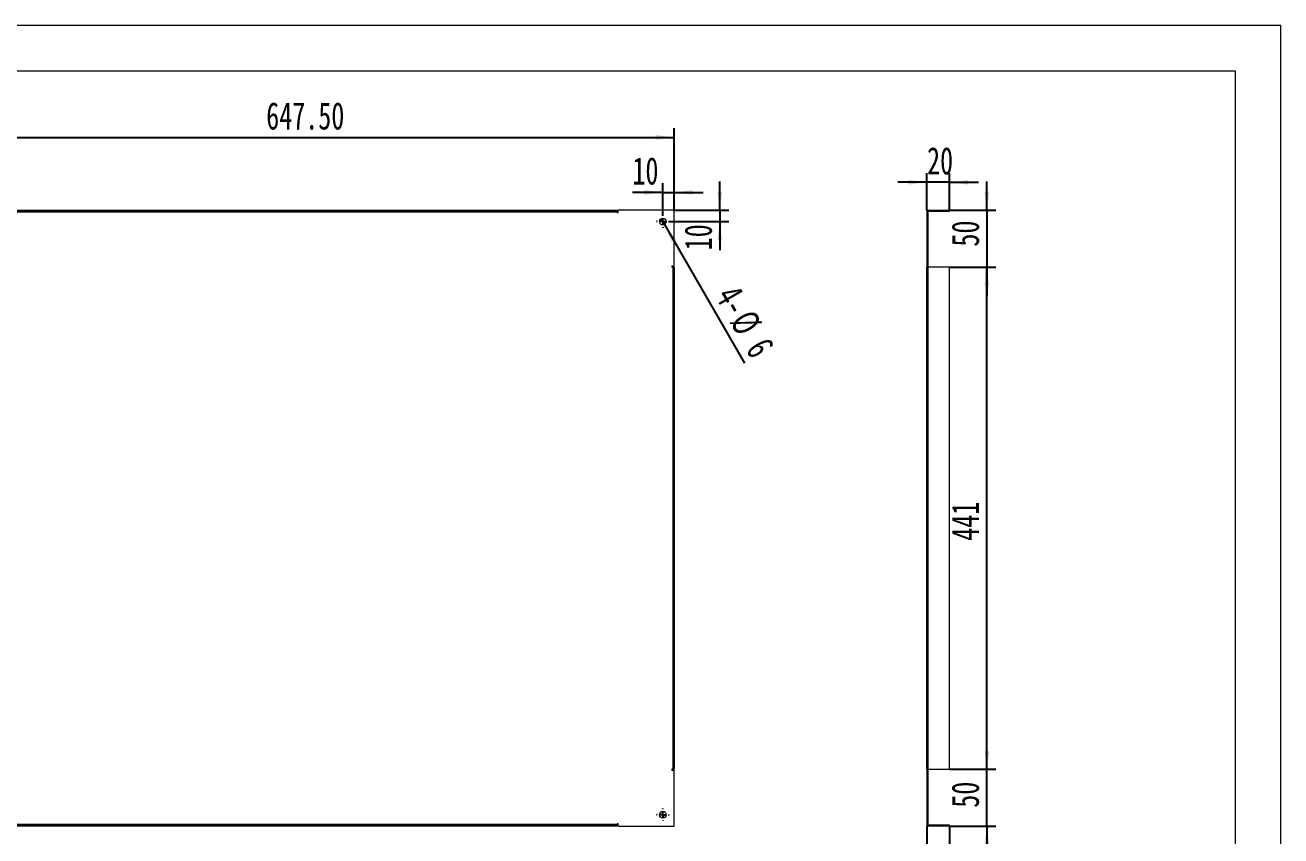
# Model space of a CAD drawing. Header units: millimetres. Extents: x 0 to 420, y 0 to 297.
# Drawn here: x 144.4 to 420.1, y 119.1 to 297.2 of the extents above; entities that cross this region are included whole.
import ezdxf

# ---------------------------------------------------------------- set-up
doc = ezdxf.new("R2010")
doc.units = ezdxf.units.MM
doc.layers.add('10', color=7, linetype='Continuous')
doc.layers.add('A-TITLEBLOCK', color=7, linetype='Continuous', lineweight=15)
doc.styles.add('SLDTEXTSTYLE1', font='TXT', dxfattribs={"width": 0.7})
doc.dimstyles.new('SLDDIMSTYLE0', dxfattribs={"dimtxt": 6, "dimasz": 4.08, "dimexe": 0, "dimexo": 0.0625, "dimgap": 1.5, "dimtad": 2, "dimlfac": 4, "dimrnd": 1e-09, "dimzin": 12, "dimdsep": 46, "dimtxsty": 'SLDTEXTSTYLE1', "dimsah": 1, "dimcen": 0.09, "dimadec": 0, "dimazin": 3, "dimtfac": 1, "dimtmove": 0, "dimatfit": 0, "dimfxl": 0, "dimfrac": 2, "dimtolj": 1, "dimtzin": 12, "dimarcsym": 0})
doc.dimstyles.new('SLDDIMSTYLE1', dxfattribs={"dimtxt": 6, "dimasz": 4.08, "dimexe": 0, "dimexo": 0.0625, "dimgap": 1.5, "dimtad": 2, "dimlfac": 4, "dimrnd": 1e-09, "dimzin": 12, "dimdsep": 46, "dimtxsty": 'SLDTEXTSTYLE1', "dimblk1": 'NONE', "dimsah": 1, "dimcen": 0, "dimadec": 0, "dimazin": 3, "dimtfac": 1, "dimtmove": 0, "dimatfit": 3, "dimldrblk": 'NONE', "dimfxl": 0, "dimfrac": 2, "dimtolj": 1, "dimtzin": 12, "dimarcsym": 0})
doc.dimstyles.new('SLDDIMSTYLE2', dxfattribs={"dimtxt": 6, "dimasz": 4.08, "dimexe": 0, "dimexo": 0.0625, "dimgap": 1.5, "dimtad": 2, "dimlfac": 4, "dimrnd": 1e-09, "dimzin": 12, "dimdsep": 46, "dimtxsty": 'SLDTEXTSTYLE1', "dimsah": 1, "dimcen": 0.09, "dimadec": 0, "dimazin": 3, "dimtfac": 1, "dimtofl": 0, "dimtmove": 0, "dimatfit": 3, "dimfxl": 0, "dimfrac": 2, "dimtolj": 1, "dimtzin": 12, "dimarcsym": 0})
doc.dimstyles.new('SLDDIMSTYLE3', dxfattribs={"dimtxt": 6, "dimasz": 4.08, "dimexe": 0, "dimexo": 0.0625, "dimgap": 1.5, "dimtad": 2, "dimlfac": 4, "dimrnd": 1e-09, "dimzin": 4, "dimdsep": 46, "dimtxsty": 'SLDTEXTSTYLE1', "dimsah": 1, "dimcen": 0.09, "dimadec": 0, "dimazin": 1, "dimtfac": 1, "dimtofl": 0, "dimtmove": 0, "dimatfit": 3, "dimfxl": 0, "dimfrac": 2, "dimtolj": 1, "dimtzin": 12, "dimarcsym": 0})

# ---------------------------------------------------------------- blocks, each defined once
blk = doc.blocks.new('_D')
at = {"layer": '10'}
for p, q in [((284.394627228495, 255.4261211671831), (284.394627228495, 262.4722414071072)), ((286.894627228495, 256.5511211671831), (286.894627228495, 262.4722414071072)), ((284.394627228495, 260.4722414071072), (277.7156513638043, 260.4722414071072)), ((284.394627228495, 260.4722414071072), (286.894627228495, 260.4722414071072)), ((286.894627228495, 260.4722414071072), (293.2446272284951, 260.4722414071072))]:
    blk.add_line(p, q, dxfattribs=at)
for points in [[(284.394627228495, 260.4722414071072), (280.314627228495, 260.9802414071072), (280.314627228495, 259.9642414071072)], [(286.894627228495, 260.4722414071072), (290.974627228495, 259.9642414071072), (290.974627228495, 260.9802414071072)]]:
    blk.add_solid(points, dxfattribs=at)
at = {"layer": '10', "insert": (277.7156513638043, 268.2066479621543), "char_height": 6, "attachment_point": 1, "style": 'SLDTEXTSTYLE1'}
blk.add_mtext('10', dxfattribs=at)
blk = doc.blocks.new('_D_1')
at = {"layer": '10'}
for p, q in [((296.894627228495, 256.5511211671831), (296.894627228495, 262.9011211671831)), ((286.894627228495, 256.5511211671831), (298.894627228495, 256.5511211671831)), ((296.894627228495, 256.5511211671831), (296.894627228495, 254.051121167183)), ((285.769627228495, 254.051121167183), (298.894627228495, 254.051121167183)), ((296.894627228495, 254.051121167183), (296.894627228495, 247.7587986659944))]:
    blk.add_line(p, q, dxfattribs=at)
for points in [[(296.894627228495, 256.5511211671831), (297.402627228495, 260.631121167183), (296.3866272284951, 260.631121167183)], [(296.894627228495, 254.051121167183), (296.3866272284951, 249.971121167183), (297.402627228495, 249.971121167183)]]:
    blk.add_solid(points, dxfattribs=at)
at = {"layer": '10', "insert": (289.1602206734481, 247.7587986659944), "char_height": 6, "attachment_point": 1, "rotation": 90.00000000000041, "style": 'SLDTEXTSTYLE1'}
blk.add_mtext('10', dxfattribs=at)
blk = doc.blocks.new('_D_2')
at = {"layer": '10'}
for q in [(284.0196272284949, 254.7006402200214), (302.3427768422056, 222.9640141343896)]:
    blk.add_line((284.769627228495, 253.4016021143447), q, dxfattribs=at)
blk.add_solid([(284.769627228495, 253.4016021143447), (286.3696863233725, 249.6142184669042), (287.2495681336176, 250.1222184669043)], dxfattribs=at)
at = {"layer": '10', "char_height": 6, "attachment_point": 1, "rotation": 299.9999999999998, "style": 'SLDTEXTSTYLE1'}
for s, insert in [('4-', (300.986510218364, 240.6701349480675)), ('%%c', (304.1748275367424, 235.1978072770476)), ('6', (307.6800522219955, 229.0765801151811))]:
    blk.add_mtext(s, dxfattribs=dict(at, insert=insert))
blk = doc.blocks.new('_NONE')
blk = doc.blocks.new('_D_6')
at = {"layer": '10'}
for p, q in [((125.019627228495, 256.5511211671831), (125.019627228495, 274.5511211671831)), ((286.894627228495, 256.5511211671831), (286.894627228495, 274.5511211671831)), ((125.019627228495, 272.5511211671831), (286.894627228495, 272.5511211671831))]:
    blk.add_line(p, q, dxfattribs=at)
for points in [[(125.019627228495, 272.5511211671831), (129.099627228495, 272.0431211671831), (129.099627228495, 273.059121167183)], [(286.894627228495, 272.5511211671831), (282.8146272284951, 273.059121167183), (282.8146272284951, 272.0431211671831)]]:
    blk.add_solid(points, dxfattribs=at)
at = {"layer": '10', "insert": (197.3276196431746, 280.2855277222301), "char_height": 6, "attachment_point": 1, "style": 'SLDTEXTSTYLE1'}
blk.add_mtext('647.50', dxfattribs=at)
blk = doc.blocks.new('SW_CENTERMARKSYMBOL_0')
at = {"layer": '10', "color": 0}
for p, q in [((-1.250000000000029, 0), (-1.375000000000015, 0)), ((0, 0), (-0.6250000000000422, 0)), ((0, 1.250000000000029), (0, 1.375000000000015)), ((0, 0), (0, 0.6250000000000422)), ((0, 0), (0, -0.6249999999999867)), ((0, 0), (0.6249999999999867, 0)), ((1.249999999999973, 0), (1.37499999999996, 0)), ((0, -1.249999999999973), (0, -1.37499999999996))]:
    blk.add_line(p, q, dxfattribs=at)
blk = doc.blocks.new('SW_CENTERMARKSYMBOL_3')
at = {"layer": '10', "color": 0}
for p, q in [((-1.250000000000029, 0), (-1.375000000000015, 0)), ((0, 0), (-0.6250000000000422, 0)), ((0, 1.249999999999987), (0, 1.375000000000001)), ((0, 0), (0, 0.6250000000000006)), ((0, 0), (0, -0.6250000000000006)), ((0, 0), (0.6249999999999867, 0)), ((1.249999999999973, 0), (1.37499999999996, 0)), ((0, -1.250000000000001), (0, -1.375000000000001))]:
    blk.add_line(p, q, dxfattribs=at)
blk = doc.blocks.new('SW_CENTERMARKSYMBOL_4')
at = {"layer": '10', "color": 0}
for p, q in [((-1.250000000000029, 0), (-1.375000000000015, 0)), ((0, 0), (-0.6250000000000422, 0)), ((0, 1.250000000000029), (0, 1.375000000000015)), ((0, 0), (0, 0.6250000000000422)), ((0, 0), (0, -0.6249999999999867)), ((0, 0), (0.6249999999999867, 0)), ((1.249999999999973, 0), (1.37499999999996, 0)), ((0, -1.249999999999973), (0, -1.37499999999996))]:
    blk.add_line(p, q, dxfattribs=at)
blk = doc.blocks.new('SW_CENTERMARKSYMBOL_7')
at = {"layer": '10', "color": 0}
for p, q in [((-1.250000000000029, 0), (-1.375000000000015, 0)), ((0, 0), (-0.6250000000000422, 0)), ((0, 1.249999999999987), (0, 1.375000000000001)), ((0, 0), (0, 0.6250000000000006)), ((0, 0), (0, -0.6250000000000006)), ((0, 0), (0.6249999999999867, 0)), ((1.249999999999973, 0), (1.37499999999996, 0)), ((0, -1.250000000000001), (0, -1.375000000000001))]:
    blk.add_line(p, q, dxfattribs=at)
blk = doc.blocks.new('_D_7')
at = {"layer": '10'}
for p, q in [((342.3430879676164, 256.5511211671831), (342.3430879676164, 264.6904750109993)), ((347.3430879676163, 256.5511211671831), (347.3430879676163, 264.6904750109993)), ((342.3430879676164, 262.6904750109993), (335.9930879676164, 262.6904750109993)), ((347.3430879676163, 262.6904750109993), (342.3430879676164, 262.6904750109993)), ((347.3430879676163, 262.6904750109993), (353.6930879676163, 262.6904750109993))]:
    blk.add_line(p, q, dxfattribs=at)
for points in [[(342.3430879676164, 262.6904750109993), (338.2630879676165, 263.1984750109993), (338.2630879676165, 262.1824750109993)], [(347.3430879676163, 262.6904750109993), (351.4230879676163, 262.1824750109993), (351.4230879676163, 263.1984750109993)]]:
    blk.add_solid(points, dxfattribs=at)
at = {"layer": '10', "insert": (342.4041183874912, 270.4248815660464), "char_height": 6, "attachment_point": 1, "style": 'SLDTEXTSTYLE1'}
blk.add_mtext('20', dxfattribs=at)
blk = doc.blocks.new('_D_8')
at = {"layer": '10'}
for p, q in [((355.5284219448375, 256.5511211671831), (355.5284219448375, 262.9011211671831)), ((347.3430879676163, 256.5511211671831), (357.5284219448375, 256.5511211671831)), ((355.5284219448375, 256.5511211671831), (355.5284219448375, 244.051121167183)), ((347.3430879676164, 244.051121167183), (357.5284219448375, 244.051121167183)), ((355.5284219448375, 244.051121167183), (355.5284219448375, 237.701121167183))]:
    blk.add_line(p, q, dxfattribs=at)
for points in [[(355.5284219448375, 256.5511211671831), (356.0364219448375, 260.631121167183), (355.0204219448375, 260.631121167183)], [(355.5284219448375, 244.051121167183), (355.0204219448375, 239.971121167183), (356.0364219448375, 239.971121167183)]]:
    blk.add_solid(points, dxfattribs=at)
at = {"layer": '10', "insert": (347.7940153897905, 248.5774229521196), "char_height": 6, "attachment_point": 1, "rotation": 90.00000000000041, "style": 'SLDTEXTSTYLE1'}
blk.add_mtext('50', dxfattribs=at)
blk = doc.blocks.new('_D_9')
at = {"layer": '10'}
for p, q in [((355.5284219448375, 133.801121167183), (355.5284219448375, 140.151121167183)), ((347.3430879676164, 133.801121167183), (357.5284219448375, 133.801121167183)), ((355.5284219448375, 121.301121167183), (355.5284219448375, 133.801121167183)), ((347.3430879676163, 121.301121167183), (357.5284219448375, 121.301121167183)), ((355.5284219448375, 121.301121167183), (355.5284219448375, 114.951121167183))]:
    blk.add_line(p, q, dxfattribs=at)
for points in [[(355.5284219448375, 133.801121167183), (356.0364219448375, 137.881121167183), (355.0204219448375, 137.881121167183)], [(355.5284219448375, 121.301121167183), (355.0204219448375, 117.221121167183), (356.0364219448375, 117.221121167183)]]:
    blk.add_solid(points, dxfattribs=at)
at = {"layer": '10', "insert": (347.7940153897904, 125.3369384786304), "char_height": 6, "attachment_point": 1, "rotation": 90, "style": 'SLDTEXTSTYLE1'}
blk.add_mtext('50', dxfattribs=at)
blk = doc.blocks.new('_D_10')
at = {"layer": '10'}
for p, q in [((347.3430879676164, 244.051121167183), (357.5284219448375, 244.051121167183)), ((355.5284219448375, 133.801121167183), (355.5284219448375, 244.051121167183)), ((347.3430879676164, 133.801121167183), (357.5284219448375, 133.801121167183))]:
    blk.add_line(p, q, dxfattribs=at)
for points in [[(355.5284219448375, 244.051121167183), (355.0204219448375, 239.971121167183), (356.0364219448375, 239.971121167183)], [(355.5284219448375, 133.801121167183), (356.0364219448375, 137.881121167183), (355.0204219448375, 137.881121167183)]]:
    blk.add_solid(points, dxfattribs=at)
at = {"layer": '10', "insert": (347.7940153897904, 183.9574774338786), "char_height": 6, "attachment_point": 1, "rotation": 90, "style": 'SLDTEXTSTYLE1'}
blk.add_mtext('441', dxfattribs=at)
blk = doc.blocks.new('_D_11')
at = {"layer": '10'}
for p, q in [((342.3430879676164, 121.301121167183), (342.3430879676164, 107.1474874092203)), ((347.3430879676163, 121.301121167183), (347.3430879676163, 107.1474874092203)), ((342.3430879676164, 109.1474874092203), (335.9930879676164, 109.1474874092203)), ((342.3430879676164, 109.1474874092203), (347.3430879676163, 109.1474874092203)), ((347.3430879676163, 109.1474874092203), (353.6930879676163, 109.1474874092203))]:
    blk.add_line(p, q, dxfattribs=at)
for points in [[(342.3430879676164, 109.1474874092203), (338.2630879676165, 109.6554874092203), (338.2630879676165, 108.6394874092204)], [(347.3430879676163, 109.1474874092203), (351.4230879676163, 108.6394874092204), (351.4230879676163, 109.6554874092203)]]:
    blk.add_solid(points, dxfattribs=at)
at = {"layer": '10', "insert": (342.1957338044936, 116.8818939642675), "char_height": 6, "attachment_point": 1, "style": 'SLDTEXTSTYLE1'}
blk.add_mtext('20', dxfattribs=at)

msp = doc.modelspace()

# ---------------------------------------------------------------- linework, layer by layer
at = {"color": 7, "linetype": 'Continuous', "lineweight": 15}
for p, q in [((137.5196254403557, 256.5511222400667), (151.269627228495, 256.5511222400667)), ((151.269627228495, 256.5511222400667), (151.269627228495, 256.3511188545228)), ((151.269627228495, 256.5511222400667), (174.9039566667045, 256.5511222400667)), ((174.9039566667045, 256.3511188545228), (174.9039566667045, 256.5511222400667)), ((196.153956890222, 256.5261180915834), (174.9039566667045, 256.5261180915834)), ((196.153956890222, 256.5511222400667), (196.153956890222, 256.3511188545228)), ((196.153956890222, 256.5511222400667), (260.644627228495, 256.5511222400667)), ((260.644627228495, 256.5511222400667), (260.644627228495, 256.3511188545228)), ((260.644627228495, 256.5511222400667), (274.3946290166344, 256.5511222400667)), ((274.3946290166344, 256.5511222400667), (274.3946290166344, 256.3511188545228)), ((274.5946249515976, 256.026124528885), (274.5946249515976, 256.5511222400667)), ((286.894624546286, 256.5511222400667), (274.5946249515976, 256.5511222400667)), ((286.894624546286, 244.2511226453782), (286.894624546286, 256.5511222400667)), ((342.3430879726686, 256.5511222400667), (342.5430879676161, 256.5511222400667)), ((342.3430879726686, 256.5511222400667), (342.3430879726686, 244.2511226453782)), ((342.5430879676161, 256.5511222400667), (342.5430879676161, 244.2511226453782)), ((342.6680879735533, 256.3511188545228), (342.6680879735533, 256.5511222400667)), ((342.6680879735533, 256.5511222400667), (343.593087930177, 256.5511222400667)), ((343.593087930177, 256.5511222400667), (343.593087930177, 256.3511188545228)), ((343.593087930177, 256.5511222400667), (347.3430881956039, 256.5511222400667)), ((347.3430881956039, 256.5511222400667), (347.3430881956039, 256.3511188545228)), ((137.5196254403557, 256.3511188545228), (151.269627228495, 256.3511188545228)), ((137.5196254403557, 256.2261204638482), (274.3946290166344, 256.2261204638482)), ((151.269627228495, 256.3511188545228), (174.9039566667045, 256.3511188545228)), ((174.9039566667045, 256.3511188545228), (196.153956890222, 256.3511188545228)), ((196.153956890222, 256.3511188545228), (260.644627228495, 256.3511188545228)), ((260.644627228495, 256.3511188545228), (274.3946290166344, 256.3511188545228)), ((274.3946290166344, 256.2261204638482), (274.3946290166344, 256.3511188545228)), ((274.3946290166344, 256.2261204638482), (274.3946290166344, 256.026124528885)), ((274.3946290166344, 256.026124528885), (274.5946249515976, 256.026124528885)), ((342.6680879735533, 256.3511188545228), (343.593087930177, 256.3511188545228)), ((343.593087930177, 256.3511188545228), (347.3430881956039, 256.3511188545228)), ((286.894624546286, 244.2511226453782), (286.3696268351044, 244.2511226453782)), ((286.3696268351044, 244.2511226453782), (286.3696268351044, 244.0511229851247)), ((286.3696268351044, 244.0511229851247), (286.5696302206482, 244.0511229851247)), ((286.5696302206482, 244.0511229851247), (286.5696302206482, 133.8011193492414)), ((286.6946286113228, 244.0511229851247), (286.5696302206482, 244.0511229851247)), ((286.6946286113228, 244.0511229851247), (286.6946286113228, 133.8011193492414)), ((286.894624546286, 244.0511229851247), (286.6946286113228, 244.0511229851247)), ((286.894624546286, 244.0511229851247), (286.894624546286, 133.8011193492414)), ((342.5430879676161, 244.2511226453782), (342.3430879726686, 244.2511226453782)), ((342.3430879726686, 244.2511226453782), (342.3430879726686, 244.0511229851247)), ((342.3430879726686, 244.0511229851247), (342.6680879735533, 244.0511229851247)), ((342.3430879726686, 133.8011193492414), (342.3430879726686, 244.0511229851247)), ((342.5430879676161, 244.0511229851247), (342.5430879676161, 244.2511226453782)), ((342.6680879735533, 133.8011193492414), (342.6680879735533, 244.0511229851247)), ((347.3430881956039, 244.0511229851247), (342.6680879735533, 244.0511229851247)), ((347.3430881956039, 133.8011193492414), (347.3430881956039, 244.0511229851247)), ((286.5696302206482, 133.8011193492414), (286.3696268351044, 133.8011193492414)), ((286.3696268351044, 133.8011193492414), (286.3696268351044, 133.6011196889879)), ((286.3696268351044, 133.6011196889879), (286.894624546286, 133.6011196889879)), ((286.5696302206482, 133.8011193492414), (286.6946286113228, 133.8011193492414)), ((286.894624546286, 133.8011193492414), (286.6946286113228, 133.8011193492414)), ((286.894624546286, 121.3011200942994), (286.894624546286, 133.6011196889879)), ((342.6680879735533, 133.8011193492414), (342.3430879726686, 133.8011193492414)), ((342.3430879726686, 133.8011193492414), (342.3430879726686, 133.6011196889879)), ((342.5430879676161, 133.6011196889879), (342.3430879726686, 133.6011196889879)), ((342.3430879726686, 133.6011196889879), (342.3430879726686, 121.3011200942994)), ((342.5430879676161, 133.6011196889879), (342.5430879676161, 133.8011193492414)), ((342.5430879676161, 133.6011196889879), (342.5430879676161, 121.3011200942994)), ((342.6680879735533, 133.8011193492414), (347.3430881956039, 133.8011193492414)), ((274.3946290166344, 121.6261218705179), (137.5196254403557, 121.6261218705179)), ((151.269627228495, 121.5011234798433), (137.5196254403557, 121.5011234798433)), ((151.269627228495, 121.3011200942994), (137.5196254403557, 121.3011200942994)), ((151.269627228495, 121.3011200942994), (151.269627228495, 121.5011234798433)), ((174.9039566667045, 121.5011234798433), (151.269627228495, 121.5011234798433)), ((174.9039566667045, 121.3011200942994), (151.269627228495, 121.3011200942994)), ((174.9039566667045, 121.3011200942994), (174.9039566667045, 121.5011234798433)), ((196.153956890222, 121.5011234798433), (174.9039566667045, 121.5011234798433)), ((174.9039566667045, 121.3261242427827), (196.153956890222, 121.3261242427827)), ((196.153956890222, 121.5011234798433), (196.153956890222, 121.3011200942994)), ((260.644627228495, 121.5011234798433), (196.153956890222, 121.5011234798433)), ((260.644627228495, 121.3011200942994), (196.153956890222, 121.3011200942994)), ((260.644627228495, 121.3011200942994), (260.644627228495, 121.5011234798433)), ((274.3946290166344, 121.5011234798433), (260.644627228495, 121.5011234798433)), ((274.3946290166344, 121.3011200942994), (260.644627228495, 121.3011200942994)), ((274.5946249515976, 121.8261178054811), (274.3946290166344, 121.8261178054811)), ((274.3946290166344, 121.8261178054811), (274.3946290166344, 121.6261218705179)), ((274.3946290166344, 121.5011234798433), (274.3946290166344, 121.6261218705179)), ((274.3946290166344, 121.3011200942994), (274.3946290166344, 121.5011234798433)), ((274.5946249515976, 121.3011200942994), (274.5946249515976, 121.8261178054811)), ((274.5946249515976, 121.3011200942994), (286.894624546286, 121.3011200942994)), ((342.3430879726686, 121.3011200942994), (342.5430879676161, 121.3011200942994)), ((342.6680879735533, 121.5011234798433), (342.6680879735533, 121.3011200942994)), ((343.593087930177, 121.5011234798433), (342.6680879735533, 121.5011234798433)), ((343.593087930177, 121.3011200942994), (342.6680879735533, 121.3011200942994)), ((343.593087930177, 121.3011200942994), (343.593087930177, 121.5011234798433)), ((347.3430881956039, 121.5011234798433), (343.593087930177, 121.5011234798433)), ((347.3430881956039, 121.3011200942994), (343.593087930177, 121.3011200942994)), ((347.3430881956039, 121.3011200942994), (347.3430881956039, 121.5011234798433))]:
    msp.add_line(p, q, dxfattribs=at)
for centre, radius in [((284.394627228495, 254.051121167183), 0.75), ((284.394627228495, 123.801121167183), 0.7499999999999432)]:
    msp.add_circle(centre, radius, dxfattribs=at)
for centre, radius, start, end in [((342.6680879676161, 256.226121167183), 0.3250000000000455, 90, 112.6198649481252), ((342.6680879676161, 256.226121167183), 0.1250000000000568, 90, 180), ((342.6680879676161, 121.626121167183), 0.125, 180, 270.0000000000008), ((342.6680879676161, 121.626121167183), 0.3250000000000028, 247.3801350518727, 270.0000000000008)]:
    msp.add_arc(centre, radius, start, end, dxfattribs=at)
at = {"layer": 'A-TITLEBLOCK', "linetype": 'Continuous'}
for p, q in [((0.07884356535324544, 297.2147801566395), (420.0788435653533, 297.2147801566395)), ((420.0788435653533, 0.2147801566394373), (420.0788435653533, 297.2147801566395)), ((25.06340977196131, 287.1752703760564), (410.0634097719614, 287.1752703760564)), ((410.0634097719614, 287.1752703760564), (410.0634097719615, 10.17527037605631))]:
    msp.add_line(p, q, dxfattribs=at)

# ---------------------------------------------------------------- block references
at = {"layer": '10'}
for name, p in [('SW_CENTERMARKSYMBOL_0', (284.394627228495, 254.051121167183)), ('SW_CENTERMARKSYMBOL_4', (284.394627228495, 254.051121167183)), ('SW_CENTERMARKSYMBOL_3', (284.394627228495, 123.801121167183)), ('SW_CENTERMARKSYMBOL_7', (284.394627228495, 123.801121167183))]:
    msp.add_blockref(name, p, dxfattribs=at)

# ---------------------------------------------------------------- dimensions: what is measured, and where the dimension line sits
for base, p1, p2, dimstyle, picture, middle in [((286.894627228495, 272.5511211671831), (125.019627228495, 256.5511211671831), (286.894627228495, 256.5511211671831), 'SLDDIMSTYLE3', '_D_6', (205.215119981431, 272.5511211671831)), ((342.3430879676164, 262.6904750109993), (347.3430879676163, 256.5511211671831), (342.3430879676164, 256.5511211671831), 'SLDDIMSTYLE0', '_D_7', (345.0374518264986, 262.6904750109993)), ((286.894627228495, 260.4722414071072), (284.394627228495, 255.4261211671831), (286.894627228495, 256.5511211671831), 'SLDDIMSTYLE0', '_D', (280.3489848028117, 260.4722414071072)), ((347.3430879676163, 109.1474874092203), (342.3430879676164, 121.301121167183), (347.3430879676163, 121.301121167183), 'SLDDIMSTYLE0', '_D_11', (344.829067243501, 109.1474874092203))]:
    dim = msp.add_linear_dim(base=base, p1=p1, p2=p2, dimstyle=dimstyle, dxfattribs=at)
    dim.commit()
    dim.dimension.update_dxf_attribs({"geometry": picture, "text_midpoint": middle, "dimtype": 160})
for base, p1, p2, dimstyle, picture, middle in [((296.8946272284951, 254.051121167183), (286.894627228495, 256.5511211671831), (285.769627228495, 254.051121167183), 'SLDDIMSTYLE0', '_D_1', (296.8946272284951, 250.3921321050019)), ((355.5284219448375, 244.051121167183), (347.3430879676163, 256.5511211671831), (347.3430879676164, 244.051121167183), 'SLDDIMSTYLE0', '_D_8', (355.5284219448375, 251.2107563911271)), ((355.5284219448375, 244.051121167183), (347.3430879676164, 133.801121167183), (347.3430879676164, 244.051121167183), 'SLDDIMSTYLE2', '_D_10', (355.5284219448375, 187.9074777088051)), ((355.5284219448375, 133.801121167183), (347.3430879676163, 121.301121167183), (347.3430879676164, 133.801121167183), 'SLDDIMSTYLE0', '_D_9', (355.5284219448375, 127.9702719176378))]:
    dim = msp.add_linear_dim(base=base, p1=p1, p2=p2, angle=90.0000000000002, dimstyle=dimstyle, dxfattribs=at)
    dim.commit()
    dim.dimension.update_dxf_attribs({"geometry": picture, "text_midpoint": middle, "dimtype": 160})
dim = msp.add_diameter_dim_2p(p1=(284.019627228495, 254.7006402200214), p2=(284.769627228495, 253.4016021143447), text='4-<>', dimstyle='SLDDIMSTYLE1', dxfattribs=at)
dim.commit()
dim.dimension.update_dxf_attribs({"geometry": '_D_2', "text_midpoint": (298.5153613485148, 229.5933195516443), "dimtype": 163})

doc.saveas('drawing.dxf')
